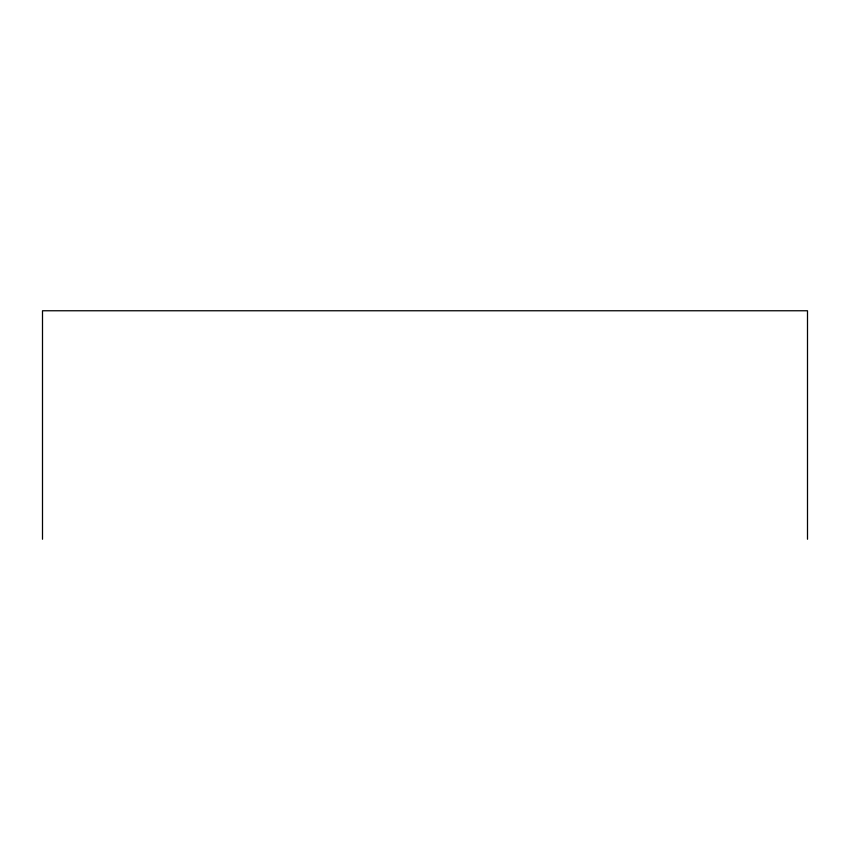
<?xml version="1.0" encoding="UTF-8"?>
<svg xmlns="http://www.w3.org/2000/svg" width="850" height="850" viewBox="0 0 850 850"><rect width="100%" height="100%" fill="white"/><g stroke="black" fill="none" stroke-linecap="round" stroke-linejoin="round"><path stroke-width="1.27" d="M807.5 539.24L807.5 310.76L42.5 310.76L42.5 539.24"/></g></svg>
